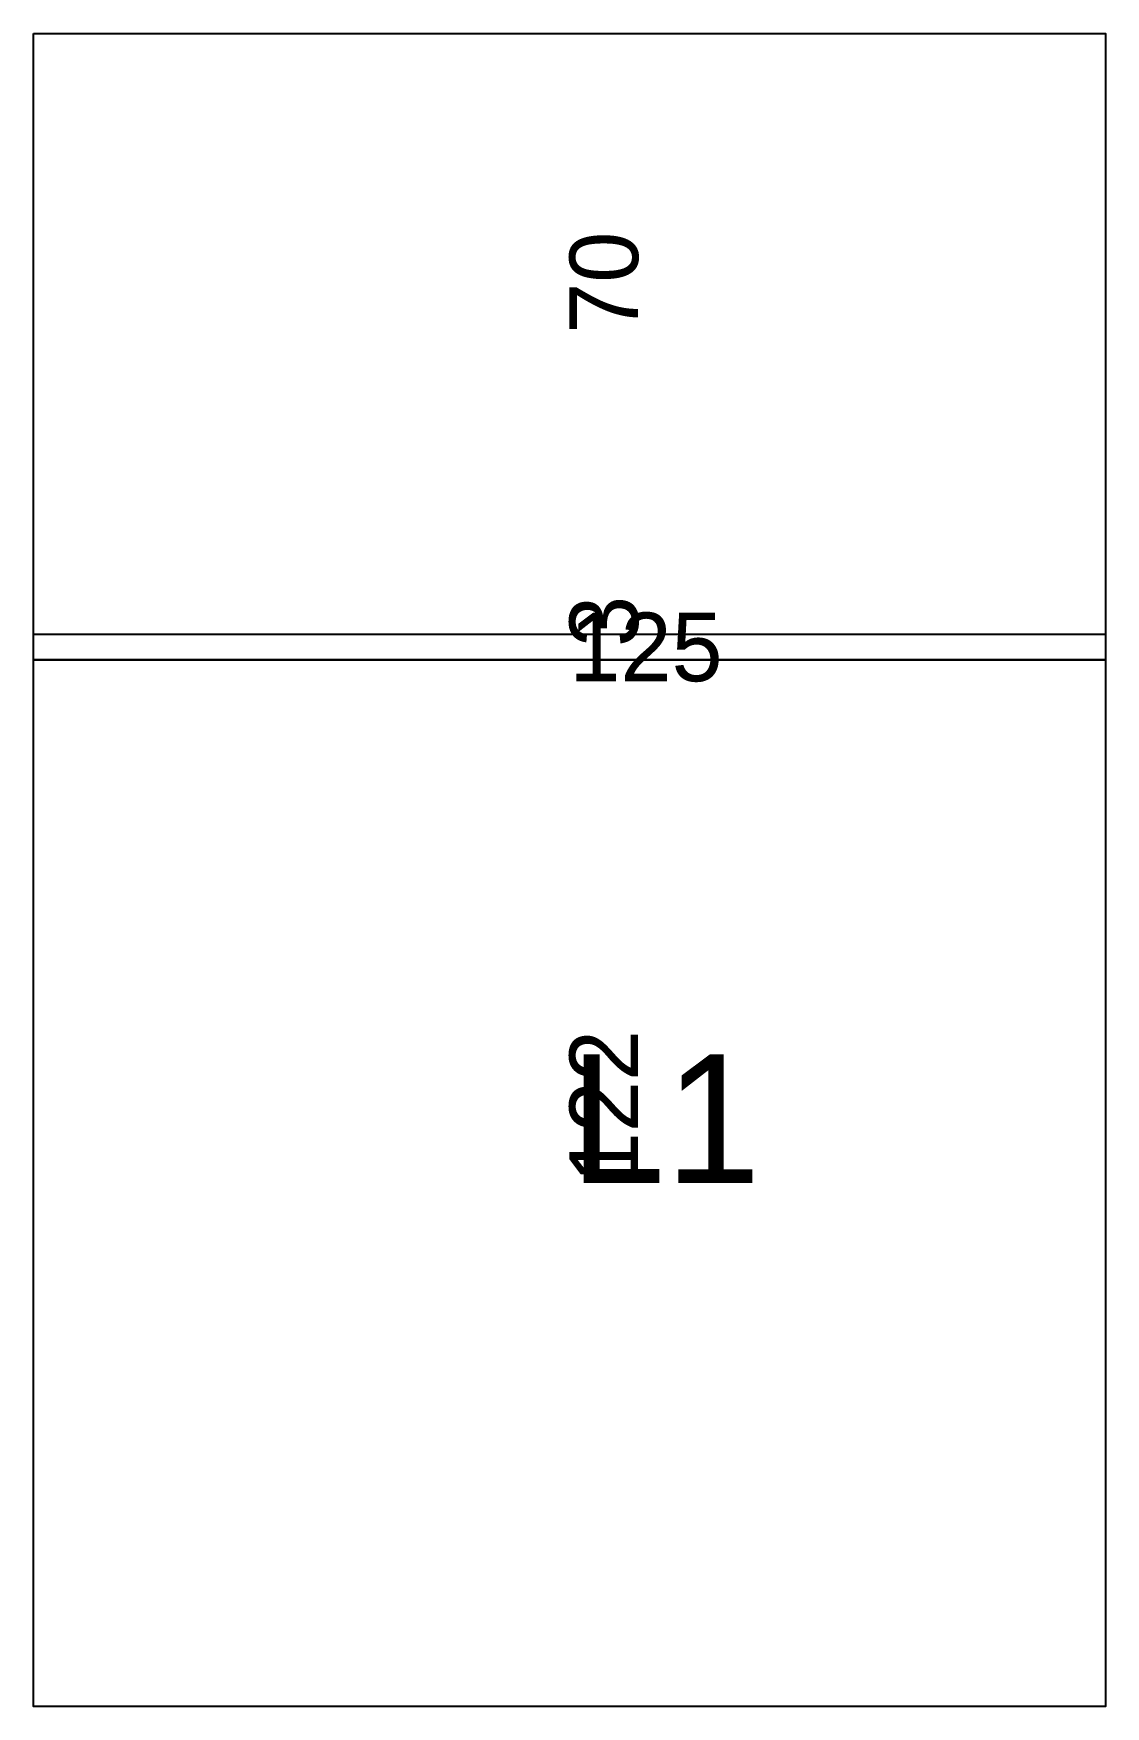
# Model space of a CAD drawing. Extents: x 0 to 125, y 0 to 195.
import ezdxf

# ---------------------------------------------------------------- set-up
doc = ezdxf.new("R2010")
doc.units = 0
for name, color, linetype in [('3', 3, 'Continuous'), ('4', 4, 'Continuous'), ('Painéis', 200, 'Continuous')]:
    doc.layers.add(name, color=color, linetype=linetype)

msp = doc.modelspace()

# ---------------------------------------------------------------- linework, layer by layer
at = {"layer": '3'}
for p, q in [((0, 195), (125, 195)), ((0, 0), (0, 195)), ((125, 195), (125, 0)), ((0, 122), (125, 122)), ((125, 0), (0, 0))]:
    msp.add_line(p, q, dxfattribs=at)
at = {"layer": '3', "lineweight": 25}
msp.add_lwpolyline([(0, 195), (125, 195), (125, 0), (0, 0)], close=True, dxfattribs=at)
at = {"layer": '3'}
for points in [[(0, 125), (125, 125)], [(125, 122), (0, 122)]]:
    msp.add_lwpolyline(points, dxfattribs=at)
at = {"layer": 'Painéis', "lineweight": 18}
for p, q in [((0, 125), (125, 125)), ((0, 122), (125, 122))]:
    msp.add_line(p, q, dxfattribs=at)

# ---------------------------------------------------------------- texts
at = {"layer": '4'}
msp.add_text('L1', height=15, dxfattribs=at).set_placement((62.5, 61))
at = {"layer": 'Painéis'}
for s, p in [('70', (70.5, 160)), ('3', (70.5, 123.5)), ('122', (70.5, 61))]:
    msp.add_text(s, height=8, rotation=90, dxfattribs=at).set_placement(p)
msp.add_text('125', height=8, dxfattribs=at).set_placement((62.5, 119.5))

doc.saveas('drawing.dxf')
